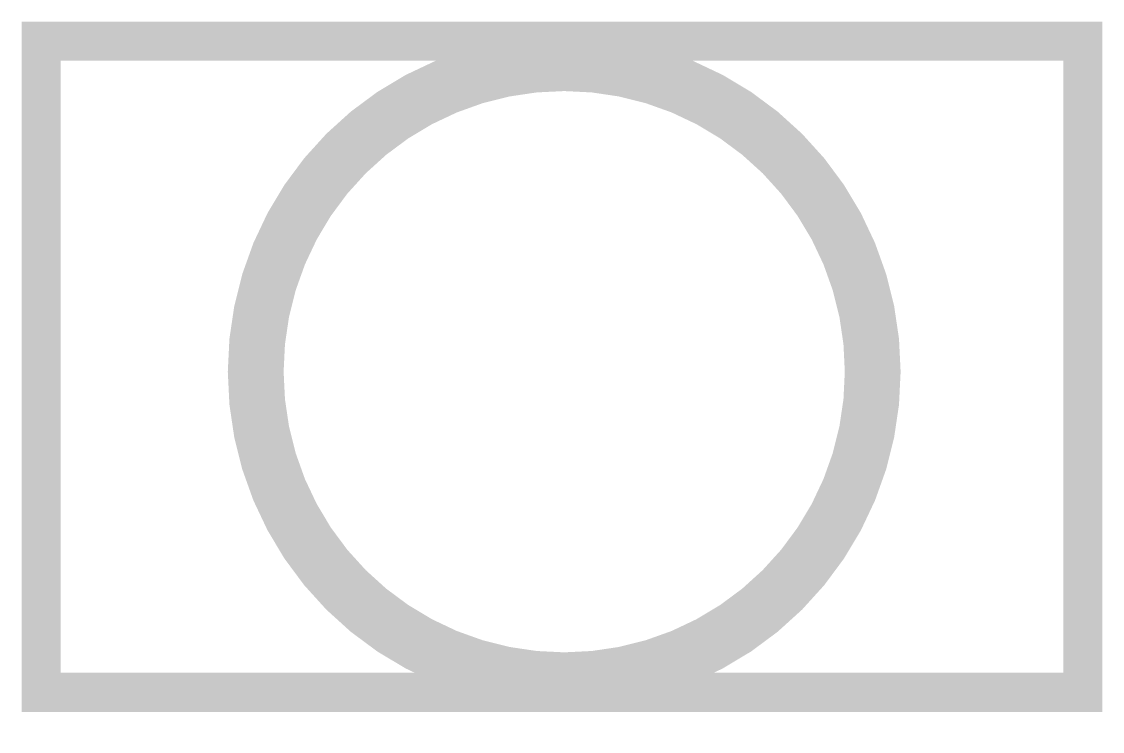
# Model space of a CAD drawing. Extents: x -0.15 to 5.66, y -0.29 to 3.53.
import ezdxf

# ---------------------------------------------------------------- set-up
doc = ezdxf.new("R2010")
doc.units = 0
doc.header["$MEASUREMENT"] = 0
doc.layers.get('0').update_dxf_attribs({"linetype": 'CONTINUOUS'})

msp = doc.modelspace()

# ---------------------------------------------------------------- linework, layer by layer
at = {"const_width": 0.21}
msp.add_lwpolyline([(-0.0454, -0.0776), (5.5546, -0.0776), (5.5546, 3.4224), (-0.0454, 3.4224), (-0.0454, -0.1826)], dxfattribs=at)
at = {"const_width": 0.3}
msp.add_lwpolyline([(1.1081, 1.6456, 1), (4.425, 1.6456, 1)], format="xyb", close=True, dxfattribs=at)

doc.saveas('drawing.dxf')
